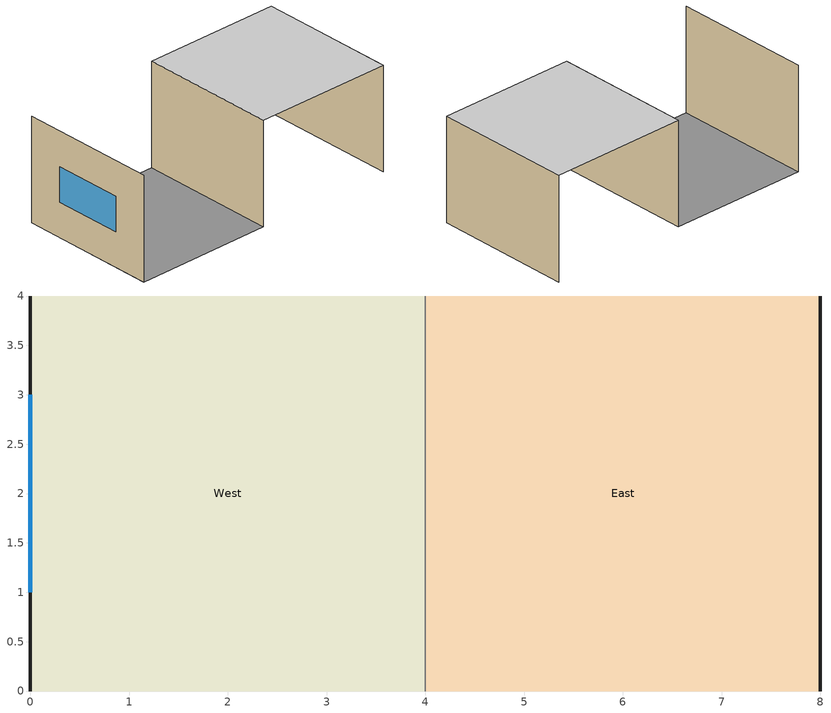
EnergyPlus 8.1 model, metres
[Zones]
West
 floor ground (Partition): 0,0 0,4 4,4 4,0 z0
 wall outside (Exterior): 0,0 0,4 z0:3
 wall to East (Partition): 4,0 4,4 z0:3
 window (Glazing): 0,1 0,3 z1:2
East
 wall outside (Exterior): 8,4 8,0 z0:3
 ceiling adiabatic (Partition): 4,0 8,0 8,4 4,4 z3
[Material]
Brick: Rough, 0.1, 0.5, 1800, 840
Concrete: Rough, 0.2, 1.4, 2200, 900
[Material:NoMass]
Insulation: Rough, 2.5
[Material:AirGap]
Cavity: 0.18
[WindowMaterial:SimpleGlazingSystem]
Glass: 2.7, 0.6, 0.7
[Construction]
Exterior: Brick, Insulation, Cavity
Partition: Concrete
Glazing: Glass
[Zone]
West; East: 0, 0, 0, 0, 1, 1, 3, 36, 12
[InternalMass]
West Furniture: Partition, West, 6
